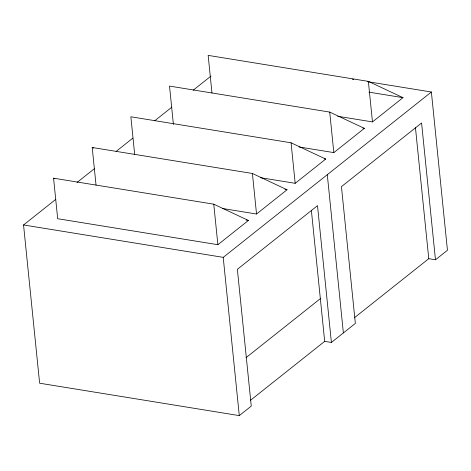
<?xml version="1.0" encoding="UTF-8"?>
<svg xmlns="http://www.w3.org/2000/svg" width="471" height="471" viewBox="0 0 471 471"><rect width="100%" height="100%" fill="white"/><g stroke="black" fill="none" stroke-linecap="round" stroke-linejoin="round"><path stroke-width="0.71" d="M250.272 400.468L324.684 341.363L331.396 342.452L317.501 205.656L237.366 269.306L251.261 406.102L239.286 415.616L39.623 383.211L23.55 224.961L55.755 199.38M77.026 182.483L94.277 168.777M116.131 151.421L132.804 138.174M154.659 120.817L171.909 107.117M193.187 90.214L211.008 76.055M217.879 244.708L248.405 220.463L213.763 204.184L53.564 178.185L57.68 218.715L217.879 244.708L213.763 204.184M222.459 208.482L256.53 214.011L287.051 189.766L252.415 173.481L92.21 147.488L96.037 185.121M260.386 177.667L295.182 183.313L325.702 159.068L291.06 142.784L130.861 116.784L134.682 154.417M299.032 146.964L333.827 152.61L364.348 128.365L329.712 112.086L169.513 86.087L173.405 124.444M337.683 116.266L372.479 121.912L402.999 97.668L368.363 81.383L208.158 55.384L211.979 93.017M23.55 224.961L223.213 257.36L431.377 92.016L447.45 250.266L435.475 259.78L428.763 258.691L354.351 317.795M245.933 357.766L320.345 298.661M331.396 342.452L355.346 323.43L341.446 186.634L421.58 122.984L435.475 259.78M352.237 79.169L353.686 79.405M367.48 81.648L431.377 92.016M368.928 92.139L402.999 97.668M362.9 128.13L364.348 128.365M324.254 158.833L325.702 159.068M284.878 189.413L287.051 189.766M246.227 220.116L248.405 220.463M92.21 147.488L93.517 148.1M53.564 178.185L54.872 178.797M415.463 127.747L428.763 258.691M368.363 81.383L372.479 121.912M329.712 112.086L333.827 152.61M327.292 174.688L343.371 332.938M311.378 210.402L324.684 341.363M291.06 142.784L295.182 183.313M252.415 173.481L256.53 214.011M223.213 257.36L239.286 415.616"/></g></svg>
